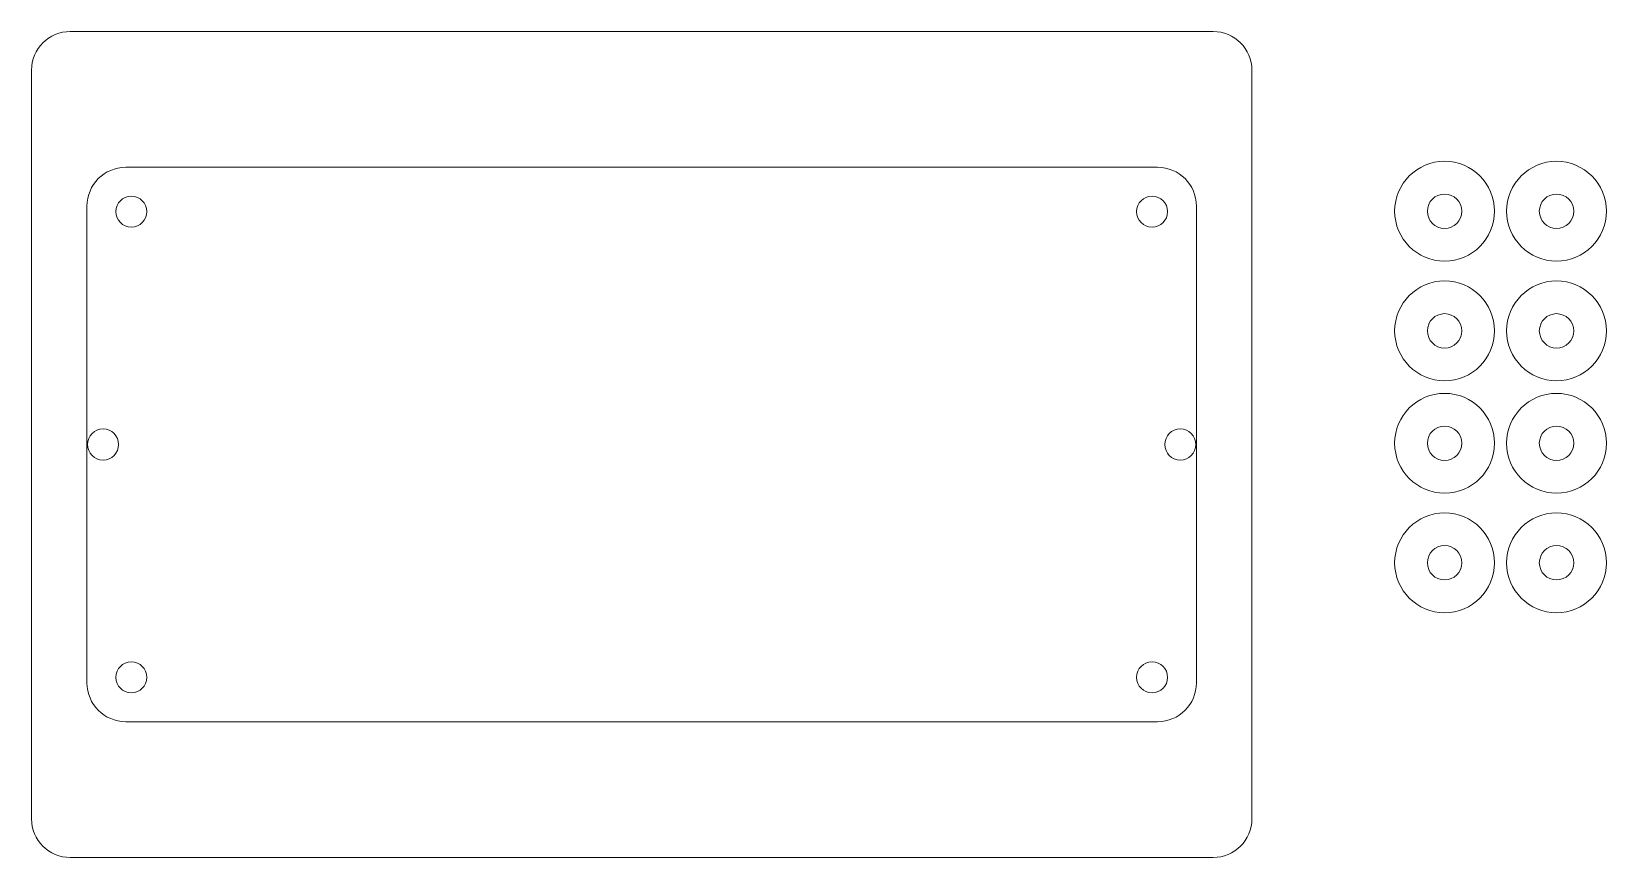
# Model space of a CAD drawing. Header units: centimetres. Extents: x 2 to 16.2, y 2.7 to 10.1.
import ezdxf

# ---------------------------------------------------------------- set-up
doc = ezdxf.new("R2010")
doc.units = ezdxf.units.CM
doc.header["$MEASUREMENT"] = 0
doc.layers.get('0').update_dxf_attribs({"lineweight": 0})
doc.layers.add('corte', color=1, linetype='Continuous', lineweight=0)

msp = doc.modelspace()

# ---------------------------------------------------------------- linework, layer by layer
for p, q in [((12.106, 8.904), (2.806, 8.904)), ((2.456, 8.554), (2.456, 4.254)), ((12.456, 4.254), (12.456, 8.554)), ((2.806, 3.904), (12.106, 3.904))]:
    msp.add_line(p, q)
for centre, radius in [((14.693, 8.508), 0.45), ((15.702, 8.508), 0.45), ((14.693, 8.508), 0.155), ((15.702, 8.508), 0.155), ((14.693, 7.429), 0.45), ((15.702, 7.429), 0.45), ((14.693, 7.429), 0.155), ((15.702, 7.429), 0.155), ((14.693, 6.415), 0.45), ((15.702, 6.415), 0.45), ((14.693, 6.415), 0.155), ((15.702, 6.415), 0.155), ((14.693, 5.337), 0.45), ((15.702, 5.337), 0.45), ((14.693, 5.337), 0.155), ((15.702, 5.337), 0.155)]:
    msp.add_circle(centre, radius)
for centre, start, end in [((2.806, 8.554), 90, 180), ((12.106, 8.554), 0, 90), ((2.806, 4.254), 180, 270), ((12.106, 4.254), 270, 0)]:
    msp.add_arc(centre, 0.35, start, end)
at = {"layer": 'corte'}
for p, q in [((2.306, 10.129), (12.606, 10.129)), ((1.956, 9.779), (1.956, 3.029)), ((12.956, 9.779), (12.956, 3.029)), ((2.306, 2.679), (12.606, 2.679))]:
    msp.add_line(p, q, dxfattribs=at)
for centre in [(2.856, 8.504), (12.056, 8.504), (2.601, 6.404), (12.311, 6.404), (2.856, 4.304), (12.056, 4.304)]:
    msp.add_circle(centre, 0.14, dxfattribs=at)
for centre, start, end in [((2.306, 9.779), 90, 180), ((12.606, 9.779), 0, 90), ((2.306, 3.029), 180, 270), ((12.606, 3.029), 270, 0)]:
    msp.add_arc(centre, 0.35, start, end, dxfattribs=at)

doc.saveas('drawing.dxf')
